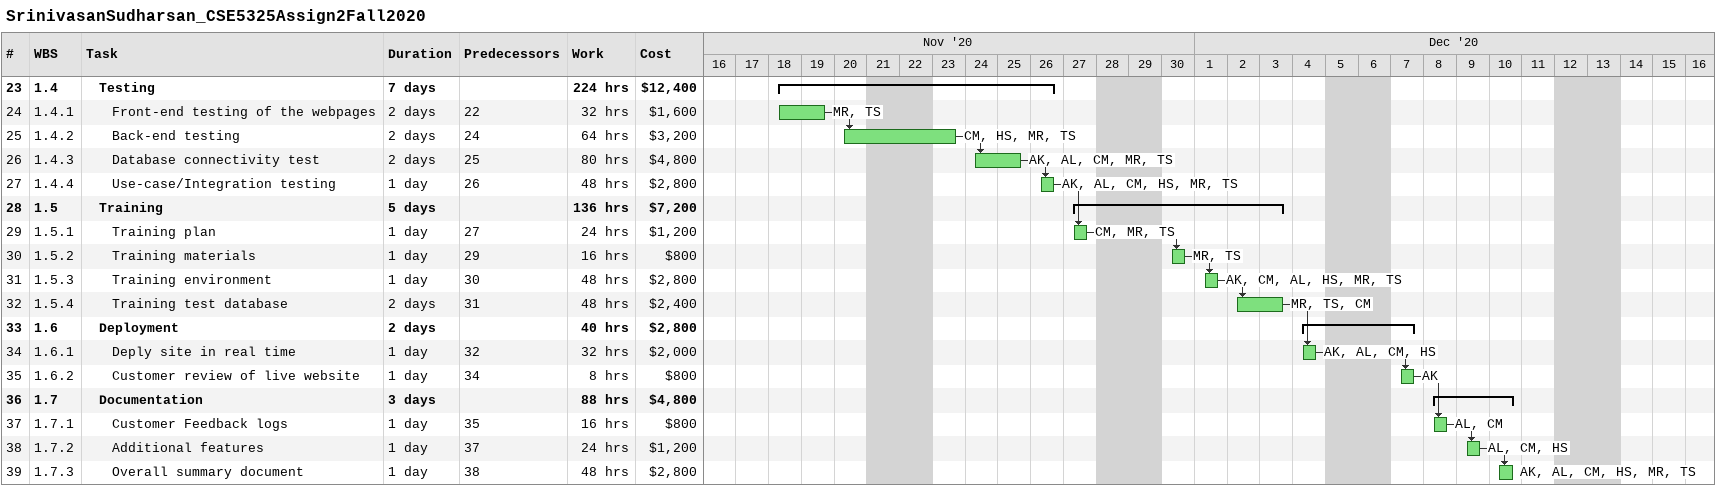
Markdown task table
SrinivasanSudharsan_CSE5325Assign2Fall2020

| ID | WBS | Task | Duration | Start | Finish | Predecessors | Resources | Work (h) | Cost ($) |
|---|---|---|---|---|---|---|---|---|---|
| 23 | 1.4 | **Testing** | 7d | 2020-11-18 | 2020-11-26 |  |  | 224 | 12400 |
| 24 | 1.4.1 | Front-end testing of the webpages | 2d | 2020-11-18 | 2020-11-19 | 22 | MR, TS | 32 | 1600 |
| 25 | 1.4.2 | Back-end testing | 2d | 2020-11-20 | 2020-11-23 | 24 | CM, HS, MR, TS | 64 | 3200 |
| 26 | 1.4.3 | Database connectivity test | 2d | 2020-11-24 | 2020-11-25 | 25 | AK, AL, CM, MR, TS | 80 | 4800 |
| 27 | 1.4.4 | Use-case/Integration testing | 1d | 2020-11-26 | 2020-11-26 | 26 | AK, AL, CM, HS, MR, TS | 48 | 2800 |
| 28 | 1.5 | **Training** | 5d | 2020-11-27 | 2020-12-03 |  |  | 136 | 7200 |
| 29 | 1.5.1 | Training plan | 1d | 2020-11-27 | 2020-11-27 | 27 | CM, MR, TS | 24 | 1200 |
| 30 | 1.5.2 | Training materials | 1d | 2020-11-30 | 2020-11-30 | 29 | MR, TS | 16 | 800 |
| 31 | 1.5.3 | Training environment | 1d | 2020-12-01 | 2020-12-01 | 30 | AK, CM, AL, HS, MR, TS | 48 | 2800 |
| 32 | 1.5.4 | Training test database | 2d | 2020-12-02 | 2020-12-03 | 31 | MR, TS, CM | 48 | 2400 |
| 33 | 1.6 | **Deployment** | 2d | 2020-12-04 | 2020-12-07 |  |  | 40 | 2800 |
| 34 | 1.6.1 | Deply site in real time | 1d | 2020-12-04 | 2020-12-04 | 32 | AK, AL, CM, HS | 32 | 2000 |
| 35 | 1.6.2 | Customer review of live website | 1d | 2020-12-07 | 2020-12-07 | 34 | AK | 8 | 800 |
| 36 | 1.7 | **Documentation** | 3d | 2020-12-08 | 2020-12-10 |  |  | 88 | 4800 |
| 37 | 1.7.1 | Customer Feedback logs | 1d | 2020-12-08 | 2020-12-08 | 35 | AL, CM | 16 | 800 |
| 38 | 1.7.2 | Additional features | 1d | 2020-12-09 | 2020-12-09 | 37 | AL, CM, HS | 24 | 1200 |
| 39 | 1.7.3 | Overall summary document | 1d | 2020-12-10 | 2020-12-10 | 38 | AK, AL, CM, HS, MR, TS | 48 | 2800 |
